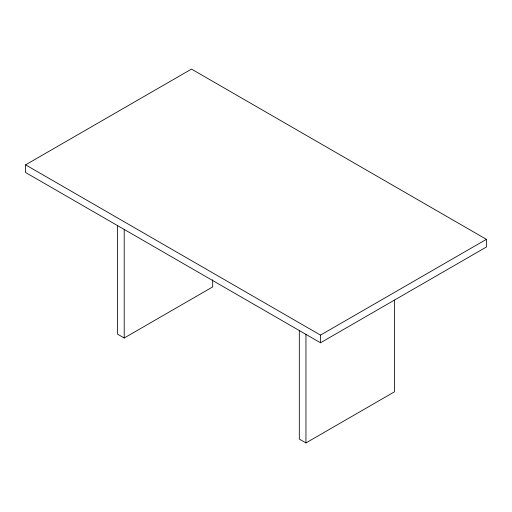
<?xml version="1.0" encoding="UTF-8"?>
<svg xmlns="http://www.w3.org/2000/svg" width="512" height="512" viewBox="0 0 512 512"><rect width="100%" height="100%" fill="white"/><g stroke="black" fill="none" stroke-linecap="round" stroke-linejoin="round"><path stroke-width="0.77" d="M25.6 164.851L191.488 69.082L486.4 239.347L486.4 247.008L320.512 342.784L25.6 172.518L25.6 164.851L320.512 335.117L486.4 239.347M117.574 225.619L117.574 334.163L124.211 337.997L212.685 286.912L212.685 279.731M299.315 330.547L299.315 439.091L305.952 442.918L394.426 391.84L394.426 300.058M320.512 335.117L320.512 342.784M305.952 334.374L305.952 442.918M124.211 229.446L124.211 337.997"/></g></svg>
